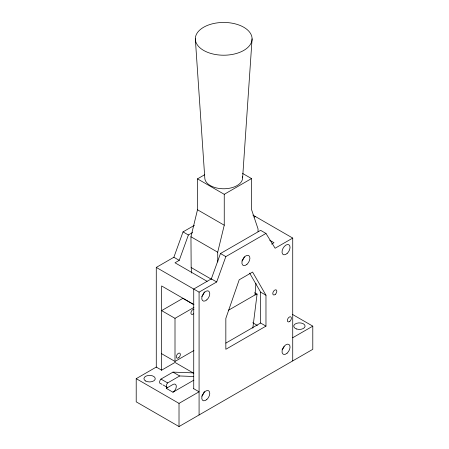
<?xml version="1.0" encoding="UTF-8"?>
<svg xmlns="http://www.w3.org/2000/svg" width="449" height="449" viewBox="0 0 449 449"><rect width="100%" height="100%" fill="white"/><g stroke="black" fill="none" stroke-linecap="round" stroke-linejoin="round"><path stroke-width="0.67" d="M258.023 231.678L258.046 228.923L251.507 209.47L251.507 178.573L242.589 173.426M242.623 177.855L252.08 38.833A28.377 16.383 0 0 0 209.515 24.644A28.377 16.383 0 0 0 209.515 53.021A28.377 16.383 0 0 0 252.08 38.833M228.429 310.276L254.998 294.942L255.947 283.268M252.815 328.191L257.081 294.112L254.701 292.742M191.656 273.054L191.162 267.537L190.954 236.763L197.493 209.762L197.493 178.865L204.761 174.672M217.776 262.003L217.709 252.209L224.247 225.207L224.247 194.316L251.507 178.573M156.274 367.22L156.274 267.419L173.875 257.26L183.029 231.892L194.411 225.325M207.107 281.321L175.003 262.788L179.23 260.347L188.384 234.984L192.576 232.56M193.732 388.845L193.732 289.044L211.333 278.885L220.487 253.517L260.616 230.348L265.971 233.435L275.125 248.235L292.726 238.071L292.726 360.901M156.274 267.419L199.081 292.136L216.687 281.972L225.836 256.609L265.971 233.435M254.055 217.148L255.268 216.446M271.583 244.099L273.997 242.707L269.754 240.26M193.946 304.719L182.895 298.338L161.629 310.618L175.003 318.341L193.912 307.425M292.288 314.311L312.79 326.148L312.79 349.316L179.016 426.55L136.21 401.838L136.21 378.664L156.274 367.08L161.629 370.172L175.003 362.444L193.783 373.287M161.629 353.717L175.003 361.439L193.912 350.523M162.044 384.361L160.927 383.721A3.087 1.785 -60 0 1 159.619 382.144A3.087 1.785 -60 0 1 160.961 379.068L173 372.114L193.064 372.872M225.875 343.087L260.616 323.027L265.971 326.12L265.971 295.223L252.591 272.055L239.216 279.778L225.836 318.397L225.836 349.288L265.971 326.12M167.123 387.717A4.72 2.728 -60 0 1 166.259 388.346L172.949 392.207A4.72 2.728 -60 0 0 176.294 386.426A4.72 2.728 -60 0 0 172.949 384.501L167.617 387.582A3.087 1.785 -60 0 1 166.31 386.005A3.087 1.785 -60 0 1 167.645 382.93L179.684 375.976L193.525 376.498M166.259 388.346L167.382 387.7M172.949 392.207L193.85 380.14M136.21 378.664L179.016 403.382L199.081 391.797L193.732 388.705M292.726 337.732L312.79 326.148M254.998 294.942L257.081 294.112M197.493 178.865L224.247 194.316M252.888 215.077L292.726 238.071M197.493 209.762L224.247 225.207M183.029 231.892L188.384 234.984M220.487 253.517L225.836 256.609M190.954 236.763L217.709 252.209M249.644 273.121L260.616 292.136L265.971 295.223M173.875 257.26L179.23 260.347M211.333 278.885L216.687 281.972M191.162 267.537L211.372 279.211M252.725 322.747L257.378 325.435M193.732 304.489L161.629 285.957L161.629 370.33M173 372.114L179.684 375.976M160.961 379.068L167.645 382.93M163.155 385.006L167.617 387.582M195.326 38.833L204.783 177.855A18.92 10.922 0 0 0 224.691 188.76A18.92 10.922 0 0 0 242.516 176.715M260.616 292.136L260.616 323.027M199.081 292.136L199.081 414.966M179.016 403.382L179.016 426.55M175.003 318.341L175.003 361.439M204.295 391.528A5.674 3.278 -60 0 1 201.792 396.13M204.295 291.867A5.674 3.278 -60 0 1 201.792 296.469M284.161 346.538A5.674 3.278 -60 0 1 282.056 349.793M244.323 256.789A5.674 3.278 -60 0 1 241.927 260.942M193.452 313.795A2.84 1.639 -60 0 1 190.943 312.7A2.84 1.639 -60 0 1 193.934 309.271M145.577 380.982A5.674 3.278 0 0 0 155.068 379.512A5.674 3.278 0 0 0 148.119 375.499A5.674 3.278 0 0 0 145.577 380.982M296.576 328.988A5.674 3.278 0 0 0 305.09 326.148A5.674 3.278 0 0 0 296.576 323.308A5.674 3.278 0 0 0 296.576 328.988M275.316 294.331A2.84 1.639 -60 0 0 276.219 289.936A2.84 1.639 -60 0 0 272.857 292.911A2.84 1.639 -60 0 0 275.316 294.331M289.897 321.288A2.84 1.639 -60 0 0 290.8 316.893A2.84 1.639 -60 0 0 287.439 319.868A2.84 1.639 -60 0 0 289.897 321.288M246.944 264.343A5.674 3.278 -60 0 0 248.74 255.554A5.674 3.278 -60 0 0 242.028 261.509A5.674 3.278 -60 0 0 246.944 264.343M206.809 299.87A5.674 3.278 -60 0 0 208.611 291.081A5.674 3.278 -60 0 0 201.893 297.036A5.674 3.278 -60 0 0 206.809 299.87M287.074 253.533A5.674 3.278 -60 0 0 288.875 244.744A5.674 3.278 -60 0 0 282.157 250.694A5.674 3.278 -60 0 0 287.074 253.533M206.809 399.531A5.674 3.278 -60 0 0 208.611 390.742A5.674 3.278 -60 0 0 201.893 396.697A5.674 3.278 -60 0 0 206.809 399.531M287.074 353.195A5.674 3.278 -60 0 0 288.875 344.4A5.674 3.278 -60 0 0 282.157 350.355A5.674 3.278 -60 0 0 287.074 353.195M178.87 357.584A2.84 1.639 -60 0 0 179.768 353.189A2.84 1.639 -60 0 0 176.412 356.164A2.84 1.639 -60 0 0 178.87 357.584"/></g></svg>
